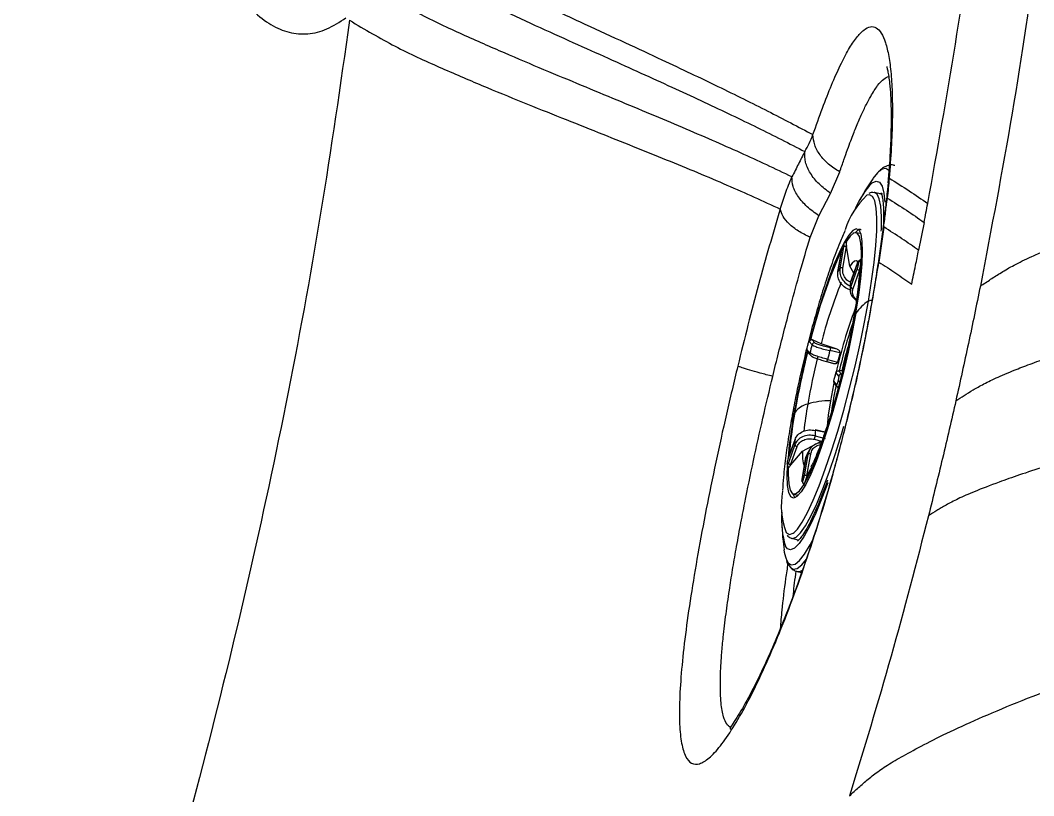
# Model space of a CAD drawing. Extents: x 400 to 501, y 484 to 634.
# Drawn here: x 484.452 to 489.288, y 543.84 to 547.537 of the extents above; entities that cross this region are included whole.
import ezdxf

# ---------------------------------------------------------------- set-up
doc = ezdxf.new("R2010")
doc.units = 0
doc.header["$MEASUREMENT"] = 0
doc.layers.add('DIM', color=3, linetype='Continuous')
doc.layers.add('GEOMETRY', color=3, linetype='Continuous', lineweight=25)

# ---------------------------------------------------------------- blocks, each defined once
blk = doc.blocks.new('2026 GRANDEE')
at = {"layer": 'GEOMETRY', "ltscale": 16}
for p, q in [((37.894, -50.1281), (37.9374, -50.0258)), ((38.1731, -50.0553), (38.1698, -50.0796)), ((38.0958, -50.059), (38.0606, -50.1121)), ((38.1698, -50.0796), (38.1688, -50.0866)), ((37.8371, -50.2348), (37.894, -50.1281)), ((38.0606, -50.1121), (38.033, -50.1599)), ((38.1034, -50.1245), (38.1023, -50.1243)), ((38.1364, -50.1318), (38.1034, -50.1245)), ((38.164, -50.1505), (38.1595, -50.1794)), ((37.796, -50.3382), (37.8371, -50.2348)), ((38.34, -50.2666), (38.3137, -50.3998)), ((37.9559, -50.3836), (37.9382, -50.4858)), ((37.9541, -50.3737), (37.9546, -50.373)), ((37.9559, -50.3695), (37.9554, -50.3703)), ((37.9464, -50.3994), (37.9287, -50.5016)), ((37.929, -50.5009), (37.9466, -50.3987)), ((37.9464, -50.3994), (37.9466, -50.3987)), ((37.929, -50.5009), (37.9287, -50.5016)), ((37.8069, -50.8262), (37.8053, -50.8258)), ((37.8053, -50.8258), (37.8062, -50.826)), ((37.8192, -50.8414), (37.8062, -50.826)), ((37.8062, -50.826), (37.8069, -50.8262)), ((37.8481, -50.8456), (37.8069, -50.8262)), ((37.795, -50.8901), (37.782, -50.8746)), ((37.785, -50.8508), (37.7845, -50.8528)), ((37.7845, -50.853), (37.785, -50.851)), ((37.7845, -50.853), (37.7845, -50.8528)), ((37.7922, -50.8347), (37.8053, -50.8502)), ((37.9243, -50.8712), (37.8481, -50.8456)), ((37.9243, -50.8712), (37.8918, -50.8643)), ((37.7843, -50.885), (37.7974, -50.9004)), ((37.8796, -50.9201), (37.9269, -50.9327)), ((37.9383, -50.8882), (37.8904, -50.878)), ((37.8749, -50.9304), (37.907, -50.9389)), ((37.8754, -50.9304), (37.9105, -50.9398)), ((37.9198, -50.9831), (37.9189, -50.9841)), ((37.9189, -50.9841), (37.932, -50.9995)), ((37.9294, -51.0212), (37.9289, -51.0231)), ((37.946, -50.9908), (37.9329, -50.9754)), ((37.946, -50.9908), (37.9465, -50.9922)), ((37.9467, -50.991), (37.946, -50.9908)), ((37.9465, -50.9922), (37.9467, -50.991)), ((37.9087, -51.024), (37.9096, -51.023)), ((37.9218, -51.0394), (37.9087, -51.024)), ((37.9111, -51.0344), (37.9241, -51.0498)), ((37.9308, -51.0537), (37.9299, -51.0535)), ((37.9401, -51.025), (37.9396, -51.027)), ((37.7188, -51.1796), (37.7216, -51.1803)), ((37.8685, -51.2665), (37.8203, -51.2558)), ((37.8688, -51.2691), (37.8212, -51.2585)), ((37.6933, -51.3882), (37.724, -51.3014)), ((37.7242, -51.3002), (37.6935, -51.387)), ((37.7242, -51.3002), (37.724, -51.3014)), ((37.7597, -51.3574), (37.8487, -51.3093)), ((37.8164, -51.3011), (37.8487, -51.3093)), ((37.8202, -51.2847), (37.8678, -51.2968)), ((37.723, -51.3263), (37.6923, -51.413)), ((37.7031, -51.4228), (37.7338, -51.336)), ((37.7038, -51.423), (37.7597, -51.3574)), ((37.7935, -51.3522), (37.785, -51.3733)), ((37.6933, -51.3882), (37.6935, -51.387)), ((37.7754, -51.3891), (37.7578, -51.4913)), ((37.7581, -51.4906), (37.7757, -51.3884)), ((37.785, -51.3733), (37.7673, -51.4755)), ((37.7754, -51.3891), (37.7757, -51.3884)), ((37.7757, -51.3884), (37.7862, -51.3625)), ((37.781, -51.4739), (37.7987, -51.3717)), ((37.687, -51.4174), (37.687, -51.4186)), ((37.6874, -51.4163), (37.6875, -51.4151)), ((37.6875, -51.4171), (37.6874, -51.418)), ((37.7031, -51.4228), (37.7015, -51.4271)), ((37.7015, -51.4271), (37.7038, -51.423)), ((37.7038, -51.423), (37.7031, -51.4228)), ((37.7818, -51.474), (37.8035, -51.4357)), ((37.7581, -51.4906), (37.7578, -51.4913)), ((37.7599, -51.5004), (37.7594, -51.5012)), ((37.781, -51.4739), (37.78, -51.4795)), ((37.78, -51.4795), (37.7818, -51.474)), ((37.7818, -51.474), (37.781, -51.4739)), ((37.7663, -51.5176), (37.7729, -51.5193)), ((37.7673, -51.5131), (37.7669, -51.5139)), ((37.7166, -51.5624), (37.7353, -51.5672)), ((37.7399, -51.5676), (37.7353, -51.5672)), ((37.6617, -51.7114), (37.6631, -51.7351)), ((37.7082, -51.7731), (37.737, -51.7805)), ((37.7082, -51.7731), (37.7093, -51.7733)), ((37.7343, -51.9319), (37.7548, -51.9368))]:
    blk.add_line(p, q, dxfattribs=at)
at = {"layer": 'GEOMETRY', "color": 4, "ltscale": 16}
for p, q in [((38.1472, -50.2886), (38.1237, -50.4555)), ((38.1472, -50.2885), (38.1432, -50.313)), ((38.0343, -50.3203), (38.0153, -50.3161)), ((38.1415, -50.3118), (38.1185, -50.4745)), ((37.9519, -50.4842), (37.9696, -50.382)), ((37.9704, -50.3767), (37.9696, -50.382)), ((37.9696, -50.382), (37.9703, -50.3821)), ((37.9703, -50.3821), (37.9704, -50.3767)), ((37.9856, -50.4752), (37.9703, -50.3821)), ((38.0047, -50.5083), (37.9856, -50.4752)), ((38.0207, -50.486), (37.99, -50.5727)), ((37.9909, -50.5479), (38.0217, -50.4611)), ((38.0219, -50.4599), (37.9912, -50.5467)), ((38.0265, -50.4578), (38.0265, -50.4591)), ((38.039, -50.4512), (38.039, -50.4524)), ((38.1213, -50.4692), (38.1204, -50.475)), ((38.1237, -50.4555), (38.1213, -50.4692)), ((38.0008, -50.5825), (38.0315, -50.4957)), ((38.0331, -50.4907), (38.0315, -50.4957)), ((38.0315, -50.4957), (38.0322, -50.4959)), ((38.0322, -50.4959), (38.0331, -50.4907)), ((38.0332, -50.5163), (38.0322, -50.4959)), ((37.99, -50.5727), (37.9885, -50.5872)), ((37.9893, -50.5643), (37.9909, -50.5479)), ((37.9909, -50.5479), (37.9912, -50.5467))]:
    blk.add_line(p, q, dxfattribs=at)
at = {"layer": 'GEOMETRY', "ltscale": 16, "flags": 128}
for points in [[(38.1229, -50.0253), (38.1179, -50.0303), (38.096, -50.058)], [(38.1721, -50.0192), (38.1575, -50.0095), (38.1392, -50.0131), (38.1229, -50.0253)], [(38.0795, -50.0902), (38.0927, -50.078), (38.1115, -50.0696), (38.1271, -50.075), (38.1393, -50.0942), (38.1478, -50.1268), (38.1524, -50.1708)], [(38.1001, -50.1535), (38.0934, -50.1425), (38.079, -50.1346), (38.0665, -50.1375)], [(38.1288, -50.1301), (38.1295, -50.1299), (38.1415, -50.1287)], [(37.9541, -50.3737), (37.9546, -50.3719), (37.9554, -50.3703)], [(37.785, -50.8507), (37.785, -50.8508), (37.785, -50.851)], [(37.9096, -51.0321), (37.9075, -51.0418), (37.8933, -51.1169)], [(37.8933, -51.1169), (37.8826, -51.1862), (37.8767, -51.2376)], [(37.7093, -51.7733), (37.7116, -51.7736), (37.7295, -51.7676), (37.7504, -51.7476), (37.774, -51.7139), (37.7998, -51.6671), (37.8275, -51.608), (37.8565, -51.5376), (37.8864, -51.4572), (37.9166, -51.3681), (37.9466, -51.2718), (37.9565, -51.2383)], [(37.687, -51.4174), (37.6871, -51.4167), (37.6875, -51.4151)], [(37.692, -51.4355), (37.6916, -51.4678), (37.6943, -51.513), (37.7012, -51.5442), (37.7122, -51.5604), (37.7269, -51.5613), (37.7451, -51.547), (37.7663, -51.5176)], [(37.8801, -51.5081), (37.8525, -51.5818), (37.8228, -51.6534), (37.7945, -51.7138), (37.7679, -51.7623), (37.7436, -51.7979), (37.7218, -51.8201), (37.703, -51.8285), (37.6873, -51.8231), (37.6785, -51.8112)], [(37.7132, -51.561), (37.7224, -51.5802), (37.7227, -51.5806)], [(37.6817, -51.7453), (37.6826, -51.7465), (37.6969, -51.7545), (37.7145, -51.7486), (37.7194, -51.7449)], [(37.6811, -51.8715), (37.6908, -51.89), (37.7058, -51.9003), (37.7241, -51.8967), (37.7454, -51.8795), (37.7694, -51.8487), (37.7959, -51.805), (37.8076, -51.7828)], [(37.7011, -51.9111), (37.7157, -51.9206), (37.7343, -51.9171), (37.756, -51.8995), (37.778, -51.8718)]]:
    blk.add_lwpolyline(points, dxfattribs=at)
at = {"layer": 'GEOMETRY', "color": 4, "ltscale": 16, "flags": 128}
for points in [[(38.1358, -50.3091), (38.1362, -50.2993), (38.1368, -50.2385), (38.1334, -50.1899), (38.1262, -50.1542), (38.1152, -50.1322), (38.1034, -50.1245)], [(38.074, -50.6417), (38.0893, -50.5462), (38.1012, -50.4576), (38.1095, -50.3773), (38.1139, -50.3066), (38.1145, -50.2469), (38.1113, -50.1992), (38.1042, -50.1642), (38.1001, -50.1535)], [(38.014, -50.6991), (38.0277, -50.6129), (38.0378, -50.5341), (38.044, -50.4642), (38.0463, -50.405), (38.0446, -50.3578), (38.0389, -50.3235), (38.0293, -50.303), (38.0161, -50.2967), (37.9996, -50.3047), (37.9801, -50.327), (37.958, -50.3629), (37.9339, -50.4117), (37.9083, -50.4722), (37.8818, -50.5433), (37.8549, -50.6231), (37.8282, -50.71), (37.8025, -50.8021), (37.7953, -50.8293)], [(38.0094, -50.7062), (38.0232, -50.6186), (38.0332, -50.5389), (38.0391, -50.469), (38.0407, -50.4108), (38.038, -50.3655), (38.0311, -50.3344), (38.0202, -50.3182), (38.0054, -50.3172), (37.9872, -50.3316), (37.966, -50.361)], [(38.0235, -50.4541), (38.0171, -50.4505), (38.0079, -50.4523), (37.9974, -50.4606), (37.9855, -50.4752)], [(37.7194, -51.7449), (37.7351, -51.7289), (37.7583, -51.6958), (37.7836, -51.6498), (37.8108, -51.5918), (37.8393, -51.5227), (37.8686, -51.4437), (37.8983, -51.3562), (37.9278, -51.2616), (37.9566, -51.1616), (37.9842, -51.0579), (38.0102, -50.9523), (38.0341, -50.8465), (38.0555, -50.7424), (38.074, -50.6417)], [(38.014, -50.6991), (37.997, -50.7906), (37.9771, -50.8855), (37.9547, -50.9815), (37.9304, -51.0766), (37.9046, -51.1687), (37.8779, -51.2556), (37.8511, -51.3354), (37.8245, -51.4064), (37.7989, -51.467), (37.7748, -51.5158), (37.7527, -51.5517), (37.7332, -51.5739), (37.7167, -51.582), (37.7035, -51.5757), (37.6939, -51.5552), (37.6882, -51.5209), (37.6865, -51.4736), (37.688, -51.4266)], [(37.7663, -51.5176), (37.7899, -51.474), (37.8154, -51.4173), (37.8422, -51.3487), (37.8695, -51.2701), (37.8968, -51.1834), (37.9233, -51.0906), (37.9484, -50.9941), (37.9715, -50.8963), (37.992, -50.7995), (38.0094, -50.7062)]]:
    blk.add_lwpolyline(points, dxfattribs=at)
at = {"layer": 'GEOMETRY', "ltscale": 256}
for centre, radius, start, end in [((38.4788, -50.4128), 0.5133, 141.0622, 157.3315), ((38.3475, -50.4289), 0.4048, 133.9524, 161.7046), ((40.2237, -51.4201), 2.4967, 155.7358, 166.3244), ((38.1582, -50.6313), 0.2637, 146.5185, 150.3606), ((37.9466, -50.498), 0.0148, 68.9936, 124.6688), ((39.9902, -51.3915), 2.2107, 157.7094, 165.7015), ((37.8037, -50.8377), 0.0119, 78.2992, 165.6248), ((37.7932, -50.8775), 0.0116, 165.4675, 220.1673), ((41.0336, -51.698), 3.3379, 165.2845, 165.9915), ((37.8168, -50.8531), 0.0119, 78.2973, 165.6248), ((41.9633, -51.9229), 4.3091, 166.0073, 170.0673), ((41.8027, -51.8855), 4.1415, 166.0591, 170.0853), ((41.0255, -51.699), 3.29, 166.1212, 170.0899), ((37.8062, -50.893), 0.0115, 165.3358, 255.0011), ((40.6003, -51.5943), 2.803, 165.1941, 166.0818), ((40.6477, -51.6056), 2.8027, 165.1684, 166.1075), ((34.6803, -50.1761), 3.3379, 345.2845, 345.9915), ((37.9305, -50.9871), 0.0119, 78.2974, 165.6248), ((37.9473, -50.988), 0.0377, 241.6759, 258.9141), ((37.9436, -51.0025), 0.0119, 78.2992, 165.6248), ((40.1114, -51.4952), 2.2376, 168.277, 171.5841), ((37.9199, -51.0269), 0.0116, 165.4675, 220.1673), ((37.933, -51.0423), 0.0116, 165.4452, 220.1896), ((37.9329, -51.0424), 0.0115, 220.3414, 255.0776), ((37.9468, -50.9899), 0.0377, 241.6759, 258.9141), ((37.8935, -51.4984), 0.3815, 90.034, 106.5881), ((37.8128, -51.2444), 0.1151, 104.1704, 141.2755), ((39.8314, -51.4927), 2.0781, 170.0259, 173.6724), ((40.0799, -51.6025), 2.3987, 169.8444, 175.1487), ((39.9985, -51.5808), 2.3119, 169.8252, 175.1425), ((37.8471, -51.2477), 0.1452, 152.0345, 170.0748), ((38.4355, -51.2954), 0.6154, 176.5595, 178.9997), ((38.4559, -51.3422), 0.7331, 176.8083, 178.751), ((37.7354, -51.3234), 0.0127, 193.0354, 262.8715), ((37.9464, -51.3732), 0.1874, 175.1687, 198.0169), ((37.5558, -51.2429), 0.2637, 326.5185, 330.3606), ((37.7934, -51.3854), 0.0148, 68.9937, 124.6689), ((37.6946, -51.4189), 0.00763, 160.3723, 195.1576), ((37.7047, -51.4102), 0.0127, 193.0351, 262.8705), ((37.7713, -51.5027), 0.012, 172.5435, 248.4691), ((37.7717, -51.502), 0.012, 172.5435, 248.4691), ((37.7757, -51.4876), 0.0148, 68.9943, 124.6692), ((38.0492, -51.6128), 0.3907, 170.588, 199.8284), ((38.0751, -51.6879), 0.4153, 174.5385, 197.274), ((37.8844, -51.803), 0.2146, 186.9121, 198.6304), ((37.7394, -51.9007), 0.0315, 259.8692, 310.1646)]:
    blk.add_arc(centre, radius, start, end, dxfattribs=at)
at = {"layer": 'GEOMETRY', "color": 4, "ltscale": 16}
for centre, radius, start, end in [((37.9641, -50.3746), 0.00972, 136.1907, 170.3411), ((37.9643, -50.3958), 0.0148, 68.9943, 124.6692), ((38.0331, -50.4831), 0.0127, 193.0351, 262.8705), ((38.0258, -50.4613), 0.00417, 134.275, 177.6198), ((38.0372, -50.4628), 0.0118, 81.3078, 155.0476), ((38.0372, -50.464), 0.0118, 81.3078, 155.0476), ((37.258, -50.5319), 0.7331, 356.8083, 358.751), ((38.0023, -50.5699), 0.0127, 193.0354, 262.8716), ((40.0424, -51.4472), 2.1723, 159.2589, 167.7123), ((38.2062, -50.8401), 0.2384, 123.6884, 143.7444), ((38.0863, -50.67), 0.0309, 72.7276, 113.5914), ((38.0511, -50.7301), 0.0481, 150.1949, 170.0257), ((40.2984, -51.5172), 2.4249, 161.5492, 167.0884), ((40.5149, -51.574), 2.6373, 164.3757, 166.8344)]:
    blk.add_arc(centre, radius, start, end, dxfattribs=at)
at = {"layer": 'GEOMETRY', "ltscale": 16}
for points, knots in [([(38.3574, -50.176), (38.403, -49.923), (38.4942, -49.4179), (38.6002, -48.6558), (38.6841, -47.892), (38.7432, -47.1256), (38.7803, -46.3569), (38.7849, -45.8436), (38.7872, -45.5868)], [0, 0, 0, 0, 0.1671449, 0.333734, 0.5000496, 0.6664839, 0.833174, 1, 1, 1, 1]), ([(39.1013, -45.5868), (39.0987, -45.8651), (39.0934, -46.422), (39.0511, -47.2565), (38.9836, -48.0895), (38.8874, -48.92), (38.7657, -49.748), (38.6608, -50.2959), (38.6083, -50.5702)], [0, 0, 0, 0, 0.166325, 0.332752, 0.499294, 0.665902, 0.832731, 1, 1, 1, 1]), ([(34.707, -47.2796), (34.7002, -47.3556), (34.6868, -47.5077), (34.6836, -47.7355), (34.6928, -47.9592), (34.715, -48.1759), (34.7491, -48.3825), (34.7941, -48.5764), (34.8487, -48.7547), (34.9117, -48.9149), (34.9817, -49.0545), (35.0576, -49.1713), (35.1383, -49.2632), (35.2227, -49.3282), (35.3101, -49.3649), (35.3994, -49.3716), (35.49, -49.3504), (35.5506, -49.3111), (35.581, -49.2915)], [0, 0, 0, 0, 0.060944, 0.121895, 0.1829, 0.244012, 0.305281, 0.366749, 0.428466, 0.490478, 0.552832, 0.615576, 0.678748, 0.742357, 0.806379, 0.870743, 0.935332, 1, 1, 1, 1]), ([(36.0319, -48.9809), (36.1169, -49.0276), (36.2871, -49.1211), (36.5148, -49.2253), (36.7238, -49.322), (36.9149, -49.4099), (37.1304, -49.5102), (37.36, -49.6194), (37.5986, -49.737), (37.7393, -49.8111), (37.8096, -49.8481)], [0, 0, 0, 0, 0.099803, 0.199836, 0.29983, 0.39973, 0.499743, 0.666493, 0.833264, 1, 1, 1, 1]), ([(38.6083, -50.5702), (38.6247, -50.5595), (38.6573, -50.5381), (38.707, -50.5058), (38.7663, -50.471), (38.8337, -50.4374), (38.9098, -50.405), (38.9822, -50.3768), (39.0756, -50.3434), (39.1964, -50.3034), (39.3501, -50.2555), (39.5377, -50.1999), (39.7531, -50.1384), (40.0094, -50.067), (40.303, -49.9869), (40.6285, -49.8994), (40.9579, -49.8116), (41.2888, -49.724), (41.6204, -49.6366), (41.9532, -49.5491), (42.4822, -49.4102), (43.2075, -49.2204), (43.8213, -49.0598), (44.1282, -48.9795)], [0, 0, 0, 0, 0.062806, 0.125549, 0.188355, 0.251095, 0.282364, 0.31356, 0.344716, 0.375746, 0.406631, 0.437457, 0.468291, 0.49919, 0.538917, 0.578861, 0.618837, 0.658737, 0.698609, 0.738602, 0.778774, 0.88938, 1, 1, 1, 1]), ([(35.8941, -49.0217), (35.9676, -49.066), (36.1148, -49.1546), (36.3189, -49.2509), (36.5099, -49.339), (36.6876, -49.4188), (36.8535, -49.4934), (37.0608, -49.587), (37.296, -49.6949), (37.5491, -49.8153), (37.6968, -49.891), (37.7707, -49.9288)], [0, 0, 0, 0, 0.0830413, 0.1664155, 0.2497614, 0.3330736, 0.4163338, 0.4996865, 0.6664515, 0.8332421, 1, 1, 1, 1]), ([(37.7092, -50.0499), (37.6296, -50.012), (37.4702, -49.9362), (37.1917, -49.8157), (36.9329, -49.7077), (36.7069, -49.6142), (36.5277, -49.5396), (36.3386, -49.4599), (36.1392, -49.372), (35.9302, -49.276), (35.7844, -49.1883), (35.7116, -49.1444)], [0, 0, 0, 0, 0.166749, 0.333521, 0.500287, 0.583689, 0.667086, 0.750444, 0.83384, 0.916936, 1, 1, 1, 1]), ([(35.5982, -49.3029), (35.5543, -49.6099), (35.4666, -50.2226), (35.2984, -51.1318), (35.1054, -52.0292), (34.8861, -52.9123), (34.6456, -53.7804), (34.4669, -54.3488), (34.378, -54.6317)], [0, 0, 0, 0, 0.169121, 0.337513, 0.504996, 0.671373, 0.836444, 1, 1, 1, 1]), ([(35.5982, -49.3029), (35.6709, -49.3459), (35.8163, -49.4319), (36.0276, -49.5272), (36.2309, -49.6145), (36.4252, -49.6939), (36.6104, -49.7682), (36.845, -49.8614), (37.1149, -49.9691), (37.4056, -50.0895), (37.5709, -50.1652), (37.6535, -50.2031)], [0, 0, 0, 0, 0.0830678, 0.1661554, 0.2495537, 0.3329111, 0.4163083, 0.4997101, 0.6664776, 0.8332491, 1, 1, 1, 1]), ([(37.8096, -49.8481), (37.8247, -49.8051), (37.8549, -49.7191), (37.8985, -49.6092), (37.9404, -49.5152), (37.9803, -49.4394), (38.0178, -49.3828), (38.0526, -49.3462), (38.0842, -49.3302), (38.1123, -49.3351), (38.1365, -49.3606), (38.1565, -49.4065), (38.1721, -49.472), (38.1828, -49.5562), (38.1886, -49.6578), (38.189, -49.7758), (38.1845, -49.9075), (38.1769, -50.006), (38.1731, -50.0553)], [0, 0, 0, 0, 0.062128, 0.12444, 0.186921, 0.249546, 0.312284, 0.375101, 0.437962, 0.500829, 0.563658, 0.626406, 0.689043, 0.75155, 0.813908, 0.876105, 0.938135, 1, 1, 1, 1]), ([(38.4914, -51.1172), (38.5046, -51.1087), (38.5308, -51.0918), (38.5722, -51.0658), (38.6223, -51.0377), (38.6887, -51.0053), (38.77, -50.971), (38.8638, -50.9356), (38.9608, -50.9014), (39.0804, -50.8617), (39.225, -50.8161), (39.3953, -50.7645), (39.5895, -50.7078), (39.8032, -50.647), (40.0568, -50.5764), (40.3499, -50.4963), (40.6788, -50.4076), (41.0125, -50.3184), (41.3483, -50.2292), (41.6855, -50.14), (42.2512, -49.9909), (43.0466, -49.7822), (43.7292, -49.6036), (44.0706, -49.5143)], [0, 0, 0, 0, 0.050251, 0.100444, 0.150657, 0.200907, 0.25108, 0.282344, 0.313534, 0.344686, 0.375718, 0.406614, 0.437455, 0.468302, 0.499209, 0.5406, 0.582215, 0.62385, 0.665398, 0.706942, 0.748647, 0.874299, 1, 1, 1, 1]), ([(37.9374, -50.0258), (37.944, -50.0063), (37.9565, -49.9693), (37.974, -49.9204), (37.9893, -49.8792), (38.0024, -49.8452), (38.0192, -49.8031), (38.0396, -49.7553), (38.0633, -49.7055), (38.0897, -49.656), (38.1181, -49.6125), (38.1471, -49.5804), (38.1635, -49.5739), (38.1712, -49.5709)], [0, 0, 0, 0, 0.07317, 0.138867, 0.197073, 0.247771, 0.290947, 0.394606, 0.491989, 0.583068, 0.732387, 0.875876, 1, 1, 1, 1]), ([(38.1615, -49.524), (38.1617, -49.5249), (38.1624, -49.527), (38.1665, -49.5426), (38.1711, -49.5685), (38.176, -49.6068), (38.1805, -49.6637), (38.1828, -49.7377), (38.1823, -49.828), (38.1785, -49.9371), (38.1714, -50.0288), (38.1676, -50.079)], [0, 0, 0, 0, 0.058355, 0.147081, 0.23931, 0.322599, 0.442244, 0.576582, 0.688039, 0.829167, 1, 1, 1, 1]), ([(37.7707, -49.9288), (37.7779, -49.916), (37.7924, -49.89), (37.8038, -49.8622), (37.8096, -49.8481)], [0, 0, 0, 0, 0.492389, 1, 1, 1, 1]), ([(37.9374, -50.0258), (37.9188, -50.0139), (37.8817, -49.9903), (37.8411, -49.945), (37.8141, -49.8963), (37.8111, -49.8642), (37.8096, -49.8481)], [0, 0, 0, 0, 0.2499991, 0.5, 0.7500009, 1, 1, 1, 1]), ([(37.7707, -49.9288), (37.7607, -49.9484), (37.7406, -49.9877), (37.7197, -50.0292), (37.7092, -50.0499)], [0, 0, 0, 0, 0.499215, 1, 1, 1, 1]), ([(37.894, -50.1281), (37.8747, -50.1137), (37.8359, -50.0849), (37.7951, -50.0326), (37.77, -49.9785), (37.7705, -49.9454), (37.7707, -49.9288)], [0, 0, 0, 0, 0.249999, 0.5, 0.750001, 1, 1, 1, 1]), ([(38.1606, -49.9986), (38.1556, -50.0005), (38.143, -50.0055), (38.1336, -50.0146), (38.1279, -50.0201)], [0, 0, 0, 0, 0.393993, 1, 1, 1, 1]), ([(38.1997, -49.9959), (38.1979, -49.9951), (38.1879, -49.9908), (38.1724, -49.9928), (38.163, -49.9974), (38.1606, -49.9986)], [0, 0, 0, 0, 0.139545, 0.781329, 1, 1, 1, 1]), ([(37.6535, -50.2031), (37.6613, -50.1776), (37.6772, -50.1255), (37.6984, -50.0755), (37.7092, -50.0499)], [0, 0, 0, 0, 0.488972, 1, 1, 1, 1]), ([(37.8371, -50.2348), (37.8178, -50.2209), (37.7793, -50.1932), (37.7377, -50.1444), (37.7111, -50.0947), (37.7099, -50.0648), (37.7092, -50.0499)], [0, 0, 0, 0, 0.249999, 0.500001, 0.750002, 1, 1, 1, 1]), ([(38.1731, -50.0553), (38.1718, -50.071), (38.169, -50.1023), (38.1657, -50.1345), (38.164, -50.1505)], [0, 0, 0, 0, 0.502699, 1, 1, 1, 1]), ([(38.1731, -50.0553), (38.2056, -50.0755), (38.2707, -50.116), (38.3285, -50.156), (38.3574, -50.176)], [0, 0, 0, 0, 0.499864, 1, 1, 1, 1]), ([(44.0013, -50.0472), (43.7801, -50.1053), (43.3378, -50.2212), (42.6748, -50.3957), (42.1011, -50.5474), (41.6168, -50.6761), (41.2217, -50.7816), (40.829, -50.8872), (40.4412, -50.9925), (40.1096, -51.0836), (39.8355, -51.16), (39.6164, -51.2219), (39.4104, -51.2812), (39.2217, -51.3367), (39.0544, -51.3875), (38.9111, -51.4326), (38.7921, -51.4719), (38.6765, -51.5124), (38.5771, -51.5509), (38.4989, -51.5859), (38.4432, -51.6151), (38.4, -51.6411), (38.3738, -51.6577), (38.3607, -51.6661)], [0, 0, 0, 0, 0.08291, 0.165771, 0.248732, 0.298568, 0.348523, 0.3986, 0.448739, 0.499074, 0.530593, 0.562128, 0.593688, 0.625233, 0.656703, 0.688108, 0.719489, 0.75081, 0.800723, 0.850571, 0.900417, 0.950225, 1, 1, 1, 1]), ([(38.1672, -50.0859), (38.1658, -50.1012), (38.163, -50.1317), (38.1596, -50.1631), (38.1578, -50.1787)], [0, 0, 0, 0, 0.502557, 1, 1, 1, 1]), ([(38.101, -50.1255), (38.0975, -50.1246), (38.0885, -50.1224), (38.0807, -50.1266), (38.0759, -50.1291)], [0, 0, 0, 0, 0.39038, 1, 1, 1, 1]), ([(38.1338, -50.125), (38.134, -50.1252), (38.1344, -50.1256), (38.1397, -50.14), (38.144, -50.165), (38.1467, -50.203), (38.1473, -50.2428), (38.1457, -50.2733), (38.1452, -50.2836)], [0, 0, 0, 0, 0.1298971, 0.2965031, 0.4806753, 0.6812492, 0.8924602, 1, 1, 1, 1]), ([(38.1472, -50.2885), (38.1503, -50.2651), (38.1563, -50.2182), (38.1614, -50.1731), (38.164, -50.1505)], [0, 0, 0, 0, 0.499835, 1, 1, 1, 1]), ([(38.164, -50.1505), (38.1951, -50.17), (38.2572, -50.2089), (38.3124, -50.2473), (38.34, -50.2666)], [0, 0, 0, 0, 0.499872, 1, 1, 1, 1]), ([(37.6535, -50.2031), (37.6361, -50.2613), (37.6013, -50.3777), (37.5497, -50.5639), (37.4991, -50.7554), (37.4668, -50.8862), (37.4507, -50.9515)], [0, 0, 0, 0, 0.250286, 0.500342, 0.750226, 1, 1, 1, 1]), ([(37.796, -50.3382), (37.7767, -50.3285), (37.7383, -50.3091), (37.6943, -50.2741), (37.663, -50.2377), (37.6567, -50.2146), (37.6535, -50.2031)], [0, 0, 0, 0, 0.2499991, 0.5000001, 0.750001, 1, 1, 1, 1]), ([(38.3137, -50.3998), (38.2877, -50.3814), (38.2357, -50.3445), (38.1767, -50.3072), (38.1472, -50.2885)], [0, 0, 0, 0, 0.500072, 1, 1, 1, 1]), ([(37.6177, -51.0009), (37.6269, -50.9633), (37.6455, -50.8873), (37.6747, -50.7728), (37.7087, -50.6438), (37.7493, -50.4961), (37.7798, -50.3929), (37.796, -50.3382)], [0, 0, 0, 0, 0.161982, 0.328604, 0.499887, 0.735199, 1, 1, 1, 1]), ([(37.9466, -50.3987), (37.9472, -50.3959), (37.9482, -50.3905), (37.9504, -50.3827), (37.9525, -50.3768), (37.9536, -50.3748), (37.9541, -50.3737)], [0, 0, 0, 0, 0.279486, 0.559002, 0.779415, 1, 1, 1, 1]), ([(37.9546, -50.373), (37.9551, -50.3723), (37.9563, -50.3709), (37.9569, -50.3733), (37.9568, -50.3777), (37.9562, -50.3816), (37.9559, -50.3836)], [0, 0, 0, 0, 0.279658, 0.559227, 0.779582, 1, 1, 1, 1]), ([(38.2993, -50.4712), (38.3018, -50.459), (38.3066, -50.4353), (38.3114, -50.4115), (38.3137, -50.3998)], [0, 0, 0, 0, 0.5092769, 1, 1, 1, 1]), ([(38.2808, -50.5617), (38.2838, -50.5469), (38.2901, -50.5167), (38.2962, -50.4865), (38.2993, -50.4712)], [0, 0, 0, 0, 0.490777, 1, 1, 1, 1]), ([(38.6083, -50.5702), (38.5896, -50.6615), (38.5522, -50.8442), (38.5117, -51.0262), (38.4914, -51.1172)], [0, 0, 0, 0, 0.5, 1, 1, 1, 1]), ([(37.782, -50.8746), (37.7817, -50.8739), (37.7812, -50.8724), (37.7818, -50.8664), (37.7829, -50.8596), (37.784, -50.8552), (37.7845, -50.853)], [0, 0, 0, 0, 0.2794856, 0.5590017, 0.7794153, 1, 1, 1, 1]), ([(37.785, -50.851), (37.7858, -50.8483), (37.7873, -50.8428), (37.7895, -50.8373), (37.7912, -50.8345), (37.7919, -50.8346), (37.7922, -50.8347)], [0, 0, 0, 0, 0.2796579, 0.5592269, 0.7795818, 1, 1, 1, 1]), ([(37.8053, -50.8502), (37.8076, -50.8518), (37.8122, -50.8552), (37.8328, -50.863), (37.86, -50.8712), (37.8803, -50.8757), (37.8904, -50.878)], [0, 0, 0, 0, 0.2500296, 0.5000347, 0.750022, 1, 1, 1, 1]), ([(37.8918, -50.8643), (37.8832, -50.8624), (37.866, -50.8585), (37.8427, -50.8518), (37.8252, -50.8456), (37.8212, -50.8428), (37.8192, -50.8414)], [0, 0, 0, 0, 0.249817, 0.500222, 0.750496, 1, 1, 1, 1]), ([(37.8918, -50.8643), (37.8919, -50.8645), (37.8921, -50.8648), (37.8921, -50.8663), (37.892, -50.8691), (37.8915, -50.8726), (37.8909, -50.8757), (37.8906, -50.8772), (37.8904, -50.878)], [0, 0, 0, 0, 0.124722, 0.249344, 0.5, 0.750656, 0.875278, 1, 1, 1, 1]), ([(37.9383, -50.8882), (37.9385, -50.8874), (37.9388, -50.8858), (37.9382, -50.8832), (37.9371, -50.8807), (37.9346, -50.8773), (37.9304, -50.8735), (37.9264, -50.872), (37.9243, -50.8712)], [0, 0, 0, 0, 0.094256, 0.190576, 0.298462, 0.424807, 0.701731, 1, 1, 1, 1]), ([(37.8796, -50.9201), (37.8697, -50.9172), (37.8497, -50.9115), (37.8226, -50.9028), (37.802, -50.8951), (37.7974, -50.8917), (37.795, -50.8901)], [0, 0, 0, 0, 0.249978, 0.499965, 0.74997, 1, 1, 1, 1]), ([(37.8032, -50.9041), (37.8052, -50.9055), (37.8091, -50.9084), (37.8265, -50.9154), (37.8494, -50.9232), (37.8664, -50.928), (37.8749, -50.9304)], [0, 0, 0, 0, 0.249775, 0.50014, 0.75045, 1, 1, 1, 1]), ([(37.876, -50.9296), (37.8763, -50.9292), (37.8769, -50.9282), (37.8778, -50.9258), (37.8788, -50.923), (37.8794, -50.921), (37.8796, -50.9201)], [0, 0, 0, 0, 0.259419, 0.518943, 0.768457, 1, 1, 1, 1]), ([(37.6177, -51.0009), (37.5971, -50.9955), (37.5558, -50.9847), (37.5056, -50.9704), (37.4675, -50.9586), (37.4563, -50.9539), (37.4507, -50.9515)], [0, 0, 0, 0, 0.249999, 0.5, 0.750001, 1, 1, 1, 1]), ([(37.8749, -50.9304), (37.875, -50.9304), (37.8753, -50.9306), (37.8758, -50.93), (37.876, -50.9296)], [0, 0, 0, 0, 0.481439, 1, 1, 1, 1]), ([(37.907, -50.9389), (37.9091, -50.9395), (37.9132, -50.9406), (37.9186, -50.9398), (37.9223, -50.9384), (37.9245, -50.9369), (37.9262, -50.935), (37.9267, -50.9335), (37.9269, -50.9327)], [0, 0, 0, 0, 0.298395, 0.575452, 0.701699, 0.809514, 0.905784, 1, 1, 1, 1]), ([(37.9329, -50.9754), (37.933, -50.9744), (37.9332, -50.9726), (37.9404, -50.9722), (37.9475, -50.9731), (37.948, -50.9732)], [0, 0, 0, 0, 0.47954, 0.960212, 1, 1, 1, 1]), ([(37.4158, -52.6753), (37.4097, -52.6706), (37.3967, -52.6603), (37.3844, -52.6304), (37.3759, -52.5948), (37.3708, -52.5576), (37.3678, -52.5119), (37.3672, -52.4556), (37.3693, -52.3912), (37.3742, -52.3201), (37.382, -52.2368), (37.3937, -52.1376), (37.409, -52.0295), (37.4255, -51.9257), (37.4431, -51.8228), (37.4626, -51.7156), (37.4898, -51.5754), (37.525, -51.4047), (37.5697, -51.202), (37.6018, -51.0675), (37.6177, -51.0009)], [0, 0, 0, 0, 0.055422, 0.119038, 0.15957, 0.201595, 0.245107, 0.292135, 0.343698, 0.388455, 0.434902, 0.497178, 0.555999, 0.60353, 0.649896, 0.701039, 0.748838, 0.834173, 0.917884, 1, 1, 1, 1]), ([(37.9196, -50.9779), (37.9164, -50.9908), (37.9122, -51.0074), (37.9079, -51.0238), (37.9069, -51.0274)], [0, 0, 0, 0, 0.779477, 1, 1, 1, 1]), ([(37.909, -51.0217), (37.9082, -51.0237), (37.9071, -51.0264), (37.9086, -51.0293), (37.909, -51.0301)], [0, 0, 0, 0, 0.726433, 1, 1, 1, 1]), ([(37.932, -50.9995), (37.9322, -51.0003), (37.9327, -51.0018), (37.9322, -51.0077), (37.931, -51.0145), (37.93, -51.019), (37.9294, -51.0212)], [0, 0, 0, 0, 0.279486, 0.559002, 0.779415, 1, 1, 1, 1]), ([(37.9401, -51.025), (37.9409, -51.0215), (37.9426, -51.0145), (37.9445, -51.0046), (37.9459, -50.9965), (37.9463, -50.9936), (37.9465, -50.9922)], [0, 0, 0, 0, 0.247558, 0.500834, 0.753648, 1, 1, 1, 1]), ([(37.9305, -51.0536), (37.9281, -51.0628), (37.9188, -51.0987), (37.9016, -51.1585), (37.8795, -51.2302), (37.8579, -51.2944), (37.8376, -51.3492), (37.8206, -51.3906), (37.8072, -51.4194), (37.8021, -51.429), (37.7997, -51.4335)], [0, 0, 0, 0, 0.051881, 0.202647, 0.352192, 0.499664, 0.643851, 0.782968, 0.898043, 1, 1, 1, 1]), ([(37.9289, -51.0231), (37.9282, -51.0259), (37.9267, -51.0313), (37.9245, -51.0369), (37.9227, -51.0397), (37.9221, -51.0395), (37.9218, -51.0394)], [0, 0, 0, 0, 0.279658, 0.559227, 0.779582, 1, 1, 1, 1]), ([(37.9234, -51.0489), (37.924, -51.0496), (37.9252, -51.051), (37.9274, -51.0522), (37.9298, -51.0527), (37.9315, -51.0525), (37.9324, -51.0524)], [0, 0, 0, 0, 0.249282, 0.500442, 0.751357, 1, 1, 1, 1]), ([(37.9308, -51.0537), (37.9311, -51.0531), (37.9317, -51.0517), (37.934, -51.0456), (37.9368, -51.0372), (37.9387, -51.0303), (37.9396, -51.027)], [0, 0, 0, 0, 0.246603, 0.499388, 0.752586, 1, 1, 1, 1]), ([(37.9842, -53.0006), (37.9985, -52.9876), (38.0268, -52.9616), (38.0715, -52.9222), (38.1236, -52.8816), (38.1881, -52.8395), (38.2706, -52.7936), (38.378, -52.7364), (38.5143, -52.6703), (38.6823, -52.5966), (38.8833, -52.5156), (39.1167, -52.4317), (39.3802, -52.3459), (39.6879, -52.2514), (40.0387, -52.1478), (40.4288, -52.035), (40.833, -51.9194), (41.2474, -51.8018), (41.7646, -51.6554), (42.3844, -51.4805), (43.1041, -51.2777), (43.5851, -51.1419), (43.8255, -51.074)], [0, 0, 0, 0, 0.0442413, 0.0877792, 0.1304804, 0.1722284, 0.2122062, 0.2509331, 0.2888508, 0.3261218, 0.3630993, 0.4009617, 0.4396533, 0.479277, 0.5280263, 0.5779864, 0.6289492, 0.6807197, 0.7331531, 0.8216919, 0.9108967, 1, 1, 1, 1]), ([(38.4914, -51.1172), (38.4704, -51.2089), (38.4285, -51.3922), (38.3833, -51.5748), (38.3607, -51.6661)], [0, 0, 0, 0, 0.5, 1, 1, 1, 1]), ([(37.704, -51.2227), (37.7011, -51.2403), (37.6921, -51.2932), (37.6797, -51.3804), (37.6691, -51.47), (37.6659, -51.5244), (37.6647, -51.5457)], [0, 0, 0, 0, 0.154478, 0.46391, 0.790854, 1, 1, 1, 1]), ([(37.724, -51.3014), (37.7279, -51.2938), (37.7358, -51.2785), (37.7604, -51.2628), (37.7904, -51.2546), (37.8109, -51.2572), (37.8212, -51.2585)], [0, 0, 0, 0, 0.25003, 0.500035, 0.750022, 1, 1, 1, 1]), ([(37.8205, -51.2561), (37.8207, -51.2561), (37.821, -51.2561), (37.8212, -51.2571), (37.8212, -51.258), (37.8212, -51.2585)], [0, 0, 0, 0, 0.39668, 0.698219, 1, 1, 1, 1]), ([(37.8202, -51.2847), (37.8099, -51.283), (37.7894, -51.2797), (37.7595, -51.2876), (37.7349, -51.3033), (37.727, -51.3186), (37.723, -51.3263)], [0, 0, 0, 0, 0.249978, 0.499965, 0.74997, 1, 1, 1, 1]), ([(37.7338, -51.336), (37.7372, -51.3295), (37.7439, -51.3166), (37.7648, -51.3034), (37.7903, -51.297), (37.8077, -51.2997), (37.8164, -51.3011)], [0, 0, 0, 0, 0.249775, 0.50014, 0.75045, 1, 1, 1, 1]), ([(37.8164, -51.3011), (37.8167, -51.3003), (37.8172, -51.2986), (37.8178, -51.2966), (37.8181, -51.2956)], [0, 0, 0, 0, 0.481432, 1, 1, 1, 1]), ([(37.8181, -51.2956), (37.8184, -51.2945), (37.8189, -51.2923), (37.8196, -51.2892), (37.82, -51.2865), (37.8201, -51.2853), (37.8202, -51.2847)], [0, 0, 0, 0, 0.259419, 0.518943, 0.768457, 1, 1, 1, 1]), ([(37.7934, -51.3506), (37.791, -51.3546), (37.788, -51.3598), (37.7857, -51.3632), (37.7852, -51.364)], [0, 0, 0, 0, 0.779777, 1, 1, 1, 1]), ([(37.8485, -51.3189), (37.8467, -51.3188), (37.8348, -51.318), (37.8154, -51.3277), (37.798, -51.3402), (37.7941, -51.3506), (37.7935, -51.3522)], [0, 0, 0, 0, 0.075429, 0.499004, 0.92261, 1, 1, 1, 1]), ([(37.7987, -51.3717), (37.801, -51.364), (37.8057, -51.3487), (37.8234, -51.3319), (37.8387, -51.3277), (37.846, -51.3257)], [0, 0, 0, 0, 0.344492, 0.689796, 1, 1, 1, 1]), ([(37.6875, -51.4151), (37.6876, -51.4131), (37.688, -51.409), (37.6895, -51.4011), (37.6914, -51.3938), (37.6926, -51.3901), (37.6933, -51.3882)], [0, 0, 0, 0, 0.279658, 0.559227, 0.779582, 1, 1, 1, 1]), ([(37.6872, -51.4209), (37.6875, -51.4226), (37.6882, -51.4263), (37.6905, -51.4305), (37.693, -51.4331), (37.6947, -51.4336), (37.6952, -51.4338)], [0, 0, 0, 0, 0.277329, 0.566342, 0.86109, 1, 1, 1, 1]), ([(37.6923, -51.413), (37.6915, -51.415), (37.69, -51.419), (37.6883, -51.4208), (37.6874, -51.4199), (37.6874, -51.4175), (37.6874, -51.4163)], [0, 0, 0, 0, 0.2794856, 0.5590017, 0.7794153, 1, 1, 1, 1]), ([(37.6939, -51.4323), (37.6943, -51.4331), (37.6951, -51.4346), (37.6977, -51.4327), (37.7002, -51.4289), (37.7015, -51.427)], [0, 0, 0, 0, 0.336605, 0.672596, 1, 1, 1, 1]), ([(37.8794, -51.4957), (37.8715, -51.5173), (37.8543, -51.5643), (37.8288, -51.6265), (37.8031, -51.6829), (37.7796, -51.728), (37.7595, -51.76), (37.7447, -51.7789), (37.7351, -51.7866), (37.7356, -51.7864), (37.7357, -51.7863)], [0, 0, 0, 0, 0.124969, 0.272704, 0.419611, 0.5651, 0.70801, 0.83059, 0.941524, 1, 1, 1, 1]), ([(37.7594, -51.5012), (37.7588, -51.5019), (37.7576, -51.5033), (37.757, -51.5009), (37.7572, -51.4965), (37.7578, -51.4925), (37.7581, -51.4906)], [0, 0, 0, 0, 0.279658, 0.559227, 0.779582, 1, 1, 1, 1]), ([(37.7581, -51.4934), (37.7581, -51.4956), (37.7582, -51.5003), (37.7597, -51.5071), (37.7618, -51.512), (37.7634, -51.5135), (37.7639, -51.514)], [0, 0, 0, 0, 0.246635, 0.54789, 0.861087, 1, 1, 1, 1]), ([(37.7673, -51.4755), (37.7668, -51.4782), (37.7657, -51.4837), (37.7635, -51.4915), (37.7615, -51.4973), (37.7604, -51.4994), (37.7599, -51.5004)], [0, 0, 0, 0, 0.279486, 0.559002, 0.779415, 1, 1, 1, 1]), ([(37.7673, -51.5131), (37.7682, -51.5115), (37.77, -51.5082), (37.7732, -51.4997), (37.7766, -51.4897), (37.7789, -51.4829), (37.78, -51.4795)], [0, 0, 0, 0, 0.247553, 0.500917, 0.753662, 1, 1, 1, 1]), ([(37.7641, -51.51), (37.7639, -51.5117), (37.7636, -51.5153), (37.7647, -51.5168), (37.7662, -51.5148), (37.7669, -51.5139)], [0, 0, 0, 0, 0.335508, 0.671662, 1, 1, 1, 1]), ([(34.378, -54.6317), (34.3282, -54.6103), (34.2287, -54.5673), (34.0648, -54.4968), (33.8818, -54.4186), (33.6739, -54.3301), (33.4498, -54.2353), (33.2119, -54.1349), (32.9642, -54.0309), (32.6909, -53.9164), (32.3923, -53.7916), (32.0694, -53.6571), (31.7244, -53.5137), (31.3602, -53.3626), (30.9804, -53.2052), (30.5887, -53.0433), (30.1889, -52.8782), (29.7847, -52.7115), (29.3519, -52.5333), (28.8928, -52.3444), (28.4096, -52.1458), (27.9303, -51.949), (27.4548, -51.7539), (27.1397, -51.6247), (26.9823, -51.5602)], [0, 0, 0, 0, 0.04998, 0.100027, 0.150189, 0.200434, 0.25071, 0.29249, 0.334407, 0.376298, 0.418136, 0.459915, 0.501659, 0.543331, 0.584934, 0.626518, 0.66809, 0.709631, 0.751122, 0.80086, 0.850623, 0.900428, 0.950232, 1, 1, 1, 1]), ([(38.3164, -53.5705), (38.3305, -53.5576), (38.3582, -53.532), (38.4018, -53.4934), (38.4521, -53.454), (38.5135, -53.4137), (38.5947, -53.3686), (38.6996, -53.3124), (38.8174, -53.2539), (38.9395, -53.1967), (39.0777, -53.1359), (39.2462, -53.0649), (39.4526, -52.9849), (39.6972, -52.8983), (39.995, -52.7989), (40.3509, -52.6859), (40.7646, -52.5592), (41.1995, -52.4294), (41.6502, -52.2971), (42.2658, -52.1189), (43.0456, -51.8963), (43.6714, -51.7196), (43.9858, -51.6309)], [0, 0, 0, 0, 0.046019, 0.09094, 0.134547, 0.176619, 0.218274, 0.258298, 0.287107, 0.314973, 0.342113, 0.368862, 0.403768, 0.439352, 0.476366, 0.528552, 0.583344, 0.640243, 0.698794, 0.75864, 0.878736, 1, 1, 1, 1]), ([(38.3607, -51.6661), (38.3029, -51.8896), (38.1872, -52.3374), (38.0519, -52.7793), (37.9842, -53.0006)], [0, 0, 0, 0, 0.49907, 1, 1, 1, 1]), ([(37.6636, -51.7448), (37.6641, -51.755), (37.6653, -51.7819), (37.6694, -51.8103), (37.672, -51.8278)], [0, 0, 0, 0, 0.381517, 1, 1, 1, 1]), ([(37.687, -51.7588), (37.6915, -51.7639), (37.6979, -51.7712), (37.7076, -51.772), (37.7106, -51.7722)], [0, 0, 0, 0, 0.696816, 1, 1, 1, 1]), ([(37.69, -51.8926), (37.6863, -51.9168), (37.6742, -51.9964), (37.6616, -52.1023), (37.6557, -52.1756), (37.6534, -52.2044)], [0, 0, 0, 0, 0.2084743, 0.6880712, 1, 1, 1, 1]), ([(37.6831, -51.8789), (37.6832, -51.8793), (37.6859, -51.89), (37.6904, -51.8999), (37.6992, -51.9082), (37.7003, -51.9092)], [0, 0, 0, 0, 0.036474, 0.876296, 1, 1, 1, 1]), ([(37.7003, -51.9092), (37.7046, -51.9145), (37.7129, -51.9244), (37.7268, -51.9287), (37.7334, -51.9306)], [0, 0, 0, 0, 0.527212, 1, 1, 1, 1]), ([(37.7276, -51.9336), (37.7271, -51.937), (37.7207, -51.9795), (37.7168, -52.0168), (37.7132, -52.0512)], [0, 0, 0, 0, 0.079233, 1, 1, 1, 1]), ([(34.4638, -55.7395), (34.4101, -55.7218), (34.3026, -55.6865), (34.1098, -55.6209), (33.8856, -55.543), (33.626, -55.4509), (33.3469, -55.3504), (33.058, -55.2452), (32.7651, -55.1376), (32.4503, -55.0211), (32.1153, -54.8962), (31.7619, -54.7636), (31.3927, -54.6242), (31.0105, -54.4791), (30.6182, -54.3295), (30.2187, -54.1764), (29.8148, -54.021), (29.4091, -53.8643), (28.9768, -53.6967), (28.5196, -53.5188), (28.0392, -53.3314), (27.5632, -53.1451), (27.0913, -52.9601), (26.779, -52.8375), (26.6229, -52.7762)], [0, 0, 0, 0, 0.049976, 0.100017, 0.15017, 0.200408, 0.250679, 0.292458, 0.334375, 0.376267, 0.418106, 0.459888, 0.501636, 0.543312, 0.584918, 0.626507, 0.668082, 0.709626, 0.751119, 0.800859, 0.850623, 0.900429, 0.950233, 1, 1, 1, 1])]:
    blk.add_open_spline(points, degree=3, knots=knots, dxfattribs=at)
at = {"layer": 'GEOMETRY', "color": 4, "ltscale": 16}
for points, knots in [([(38.1579, -50.1784), (38.1554, -50.2005), (38.1503, -50.2447), (38.1443, -50.2907), (38.1413, -50.3137)], [0, 0, 0, 0, 0.500089, 1, 1, 1, 1]), ([(37.9629, -50.3045), (37.9543, -50.324), (37.9322, -50.374), (37.9014, -50.4577), (37.8675, -50.5568), (37.8361, -50.6581), (37.8065, -50.7625), (37.7793, -50.8666), (37.7544, -50.9707), (37.7318, -51.0744), (37.7153, -51.1585), (37.7068, -51.2073), (37.704, -51.2227)], [0, 0, 0, 0, 0.076535, 0.196335, 0.306016, 0.420193, 0.528993, 0.635137, 0.740212, 0.84535, 0.9513, 1, 1, 1, 1]), ([(38.039, -50.303), (38.0383, -50.3023), (38.0324, -50.2969), (38.0233, -50.3014), (38.0135, -50.3145), (38.0126, -50.3156)], [0, 0, 0, 0, 0.104938, 0.924786, 1, 1, 1, 1]), ([(37.9708, -50.3636), (37.9697, -50.3632), (37.9675, -50.3624), (37.9639, -50.3629), (37.9602, -50.3646), (37.9581, -50.3668), (37.9571, -50.3679)], [0, 0, 0, 0, 0.25175, 0.505754, 0.756912, 1, 1, 1, 1]), ([(37.9704, -50.3767), (37.9704, -50.3739), (37.9703, -50.3683), (37.9696, -50.3655), (37.9693, -50.3641)], [0, 0, 0, 0, 0.493811, 1, 1, 1, 1]), ([(37.9382, -50.4858), (37.9378, -50.4954), (37.9368, -50.5146), (37.9504, -50.5422), (37.9696, -50.5624), (37.9854, -50.5681), (37.9916, -50.5703)], [0, 0, 0, 0, 0.2753319, 0.5506368, 0.825922, 1, 1, 1, 1]), ([(37.9875, -50.5515), (37.9858, -50.5508), (37.9758, -50.5468), (37.9625, -50.5317), (37.9507, -50.5087), (37.9515, -50.4923), (37.9519, -50.4842)], [0, 0, 0, 0, 0.067837, 0.378985, 0.689971, 1, 1, 1, 1]), ([(38.1196, -50.4644), (38.1136, -50.5036), (38.1026, -50.5743), (38.0857, -50.6715), (38.0717, -50.7472), (38.057, -50.8234), (38.0368, -50.9227), (38.0055, -51.0667), (37.9785, -51.177), (37.9633, -51.2394)], [0, 0, 0, 0, 0.1582844, 0.2856708, 0.3822182, 0.4527961, 0.580112, 0.7625355, 1, 1, 1, 1]), ([(37.965, -51.2413), (37.9813, -51.1749), (38.0137, -51.0419), (38.0561, -50.8424), (38.0937, -50.6452), (38.1137, -50.5188), (38.1237, -50.4555)], [0, 0, 0, 0, 0.249613, 0.499405, 0.749498, 1, 1, 1, 1]), ([(38.0265, -50.4591), (38.0263, -50.4611), (38.026, -50.4651), (38.0244, -50.473), (38.0226, -50.4803), (38.0213, -50.4841), (38.0207, -50.486)], [0, 0, 0, 0, 0.2796579, 0.5592269, 0.7795818, 1, 1, 1, 1]), ([(38.0217, -50.4611), (38.0224, -50.4591), (38.024, -50.4552), (38.0256, -50.4534), (38.0265, -50.4543), (38.0265, -50.4567), (38.0265, -50.4578)], [0, 0, 0, 0, 0.279486, 0.559002, 0.779415, 1, 1, 1, 1]), ([(38.0286, -50.4506), (38.0278, -50.4513), (38.0268, -50.4522), (38.0259, -50.4535), (38.0257, -50.4539)], [0, 0, 0, 0, 0.727158, 1, 1, 1, 1]), ([(38.0381, -50.4453), (38.0372, -50.4454), (38.0349, -50.4456), (38.0314, -50.4475), (38.0293, -50.4499), (38.0286, -50.4506)], [0, 0, 0, 0, 0.317813, 0.777711, 1, 1, 1, 1]), ([(38.0331, -50.4907), (38.0337, -50.4874), (38.035, -50.4807), (38.0369, -50.4698), (38.0384, -50.4597), (38.0388, -50.4548), (38.039, -50.4524)], [0, 0, 0, 0, 0.246603, 0.499388, 0.752586, 1, 1, 1, 1]), ([(38.039, -50.4512), (38.039, -50.4493), (38.039, -50.4454), (38.0382, -50.445), (38.0378, -50.4449)], [0, 0, 0, 0, 0.494292, 1, 1, 1, 1]), ([(38.1237, -50.4555), (38.1515, -50.4733), (38.2072, -50.5089), (38.2562, -50.5441), (38.2808, -50.5617)], [0, 0, 0, 0, 0.499933, 1, 1, 1, 1]), ([(37.9922, -50.5906), (37.9825, -50.5871), (37.9632, -50.5799), (37.941, -50.5574), (37.9276, -50.5296), (37.9285, -50.5105), (37.929, -50.5009)], [0, 0, 0, 0, 0.249978, 0.499965, 0.74997, 1, 1, 1, 1]), ([(38.0299, -50.5164), (38.0298, -50.5169), (38.0294, -50.5283), (38.0265, -50.5603), (38.0206, -50.6126), (38.0127, -50.6681), (38.0063, -50.7063), (38.0037, -50.7218)], [0, 0, 0, 0, 0.0123272, 0.2609961, 0.5286092, 0.8097852, 1, 1, 1, 1]), ([(37.988, -50.5617), (37.9878, -50.5686), (37.9876, -50.5775), (37.987, -50.5876), (37.9869, -50.5898)], [0, 0, 0, 0, 0.779055, 1, 1, 1, 1]), ([(37.9885, -50.5872), (37.988, -50.5905), (37.9862, -50.602), (37.995, -50.6213), (38.0088, -50.633), (38.0155, -50.6386)], [0, 0, 0, 0, 0.175472, 0.602994, 1, 1, 1, 1]), ([(38.0173, -50.6339), (38.0135, -50.6306), (38.0036, -50.6221), (37.9967, -50.6032), (37.9994, -50.5894), (38.0008, -50.5825)], [0, 0, 0, 0, 0.238211, 0.619692, 1, 1, 1, 1]), ([(38.0037, -50.7218), (38.0014, -50.7349), (37.9947, -50.7728), (37.9816, -50.8388), (37.9649, -50.9162), (37.9525, -50.9669), (37.9467, -50.9907)], [0, 0, 0, 0, 0.154747, 0.446786, 0.741089, 1, 1, 1, 1]), ([(37.4507, -50.9515), (37.4323, -51.0283), (37.3957, -51.1818), (37.3454, -51.4109), (37.2996, -51.6344), (37.2595, -51.8487), (37.2259, -52.0502), (37.1996, -52.2354), (37.1814, -52.4013), (37.172, -52.5448), (37.1718, -52.6634), (37.1812, -52.7549), (37.2003, -52.8177), (37.229, -52.8505), (37.2668, -52.853), (37.3131, -52.825), (37.3668, -52.7673), (37.4269, -52.6811), (37.4921, -52.5679), (37.5608, -52.4301), (37.6316, -52.2701), (37.703, -52.0906), (37.7735, -51.8948), (37.8416, -51.6857), (37.9064, -51.4671), (37.9455, -51.3166), (37.965, -51.2413)], [0, 0, 0, 0, 0.041623, 0.083255, 0.124912, 0.166606, 0.208346, 0.250138, 0.291985, 0.333885, 0.375826, 0.417796, 0.459779, 0.50176, 0.543716, 0.585624, 0.627466, 0.669228, 0.710896, 0.752459, 0.793913, 0.835267, 0.876533, 0.917729, 0.958876, 1, 1, 1, 1]), ([(37.9639, -51.2389), (37.9438, -51.3166), (37.9052, -51.4653), (37.8439, -51.6712), (37.786, -51.8502), (37.7276, -52.0161), (37.6713, -52.1631), (37.6182, -52.2905), (37.5642, -52.4104), (37.5084, -52.5228), (37.4583, -52.6096), (37.4252, -52.6599), (37.4116, -52.6793), (37.4147, -52.6816), (37.416, -52.6826)], [0, 0, 0, 0, 0.1077548, 0.206402, 0.295981, 0.3764962, 0.4697017, 0.546728, 0.6145269, 0.7170447, 0.8204902, 0.8782352, 0.9499019, 1, 1, 1, 1])]:
    blk.add_open_spline(points, degree=3, knots=knots, dxfattribs=at)
at = {"layer": 'GEOMETRY', "ltscale": 16}
blk.add_open_spline([(38.34, -50.2666), (38.3429, -50.2515), (38.3487, -50.2213), (38.3545, -50.1911), (38.3574, -50.176)], degree=3, dxfattribs=at)
at = {"layer": 'GEOMETRY'}
blk.add_open_spline([(36.5072, -60.997), (36.4028, -60.8875), (36.1936, -60.6682), (35.8482, -60.3462), (35.4836, -60.0321), (35.0858, -59.7153), (34.6575, -59.3974), (34.2012, -59.0795), (33.7361, -58.7721), (33.2653, -58.4733), (32.7918, -58.1785), (32.2246, -57.8325), (31.5635, -57.4367), (30.8072, -56.9895), (30.0173, -56.5233), (29.1956, -56.0359), (28.3467, -55.529), (27.5025, -55.0251), (26.6628, -54.5306), (25.8271, -54.0467), (24.9954, -53.5692), (24.1669, -53.1018), (23.6172, -52.8028), (23.3423, -52.6534)], degree=3, knots=[0, 0, 0, 0, 0.030728, 0.061531, 0.092434, 0.123401, 0.158142, 0.192981, 0.227848, 0.262751, 0.297682, 0.332642, 0.387693, 0.442739, 0.498279, 0.560864, 0.623499, 0.686082, 0.748842, 0.811648, 0.874449, 0.937233, 1, 1, 1, 1], dxfattribs=at)

msp = doc.modelspace()

# ---------------------------------------------------------------- block references
at = {"layer": 'DIM'}
msp.add_blockref('2026 GRANDEE', (450.4248, 596.8403), dxfattribs=at)

doc.saveas('drawing.dxf')
